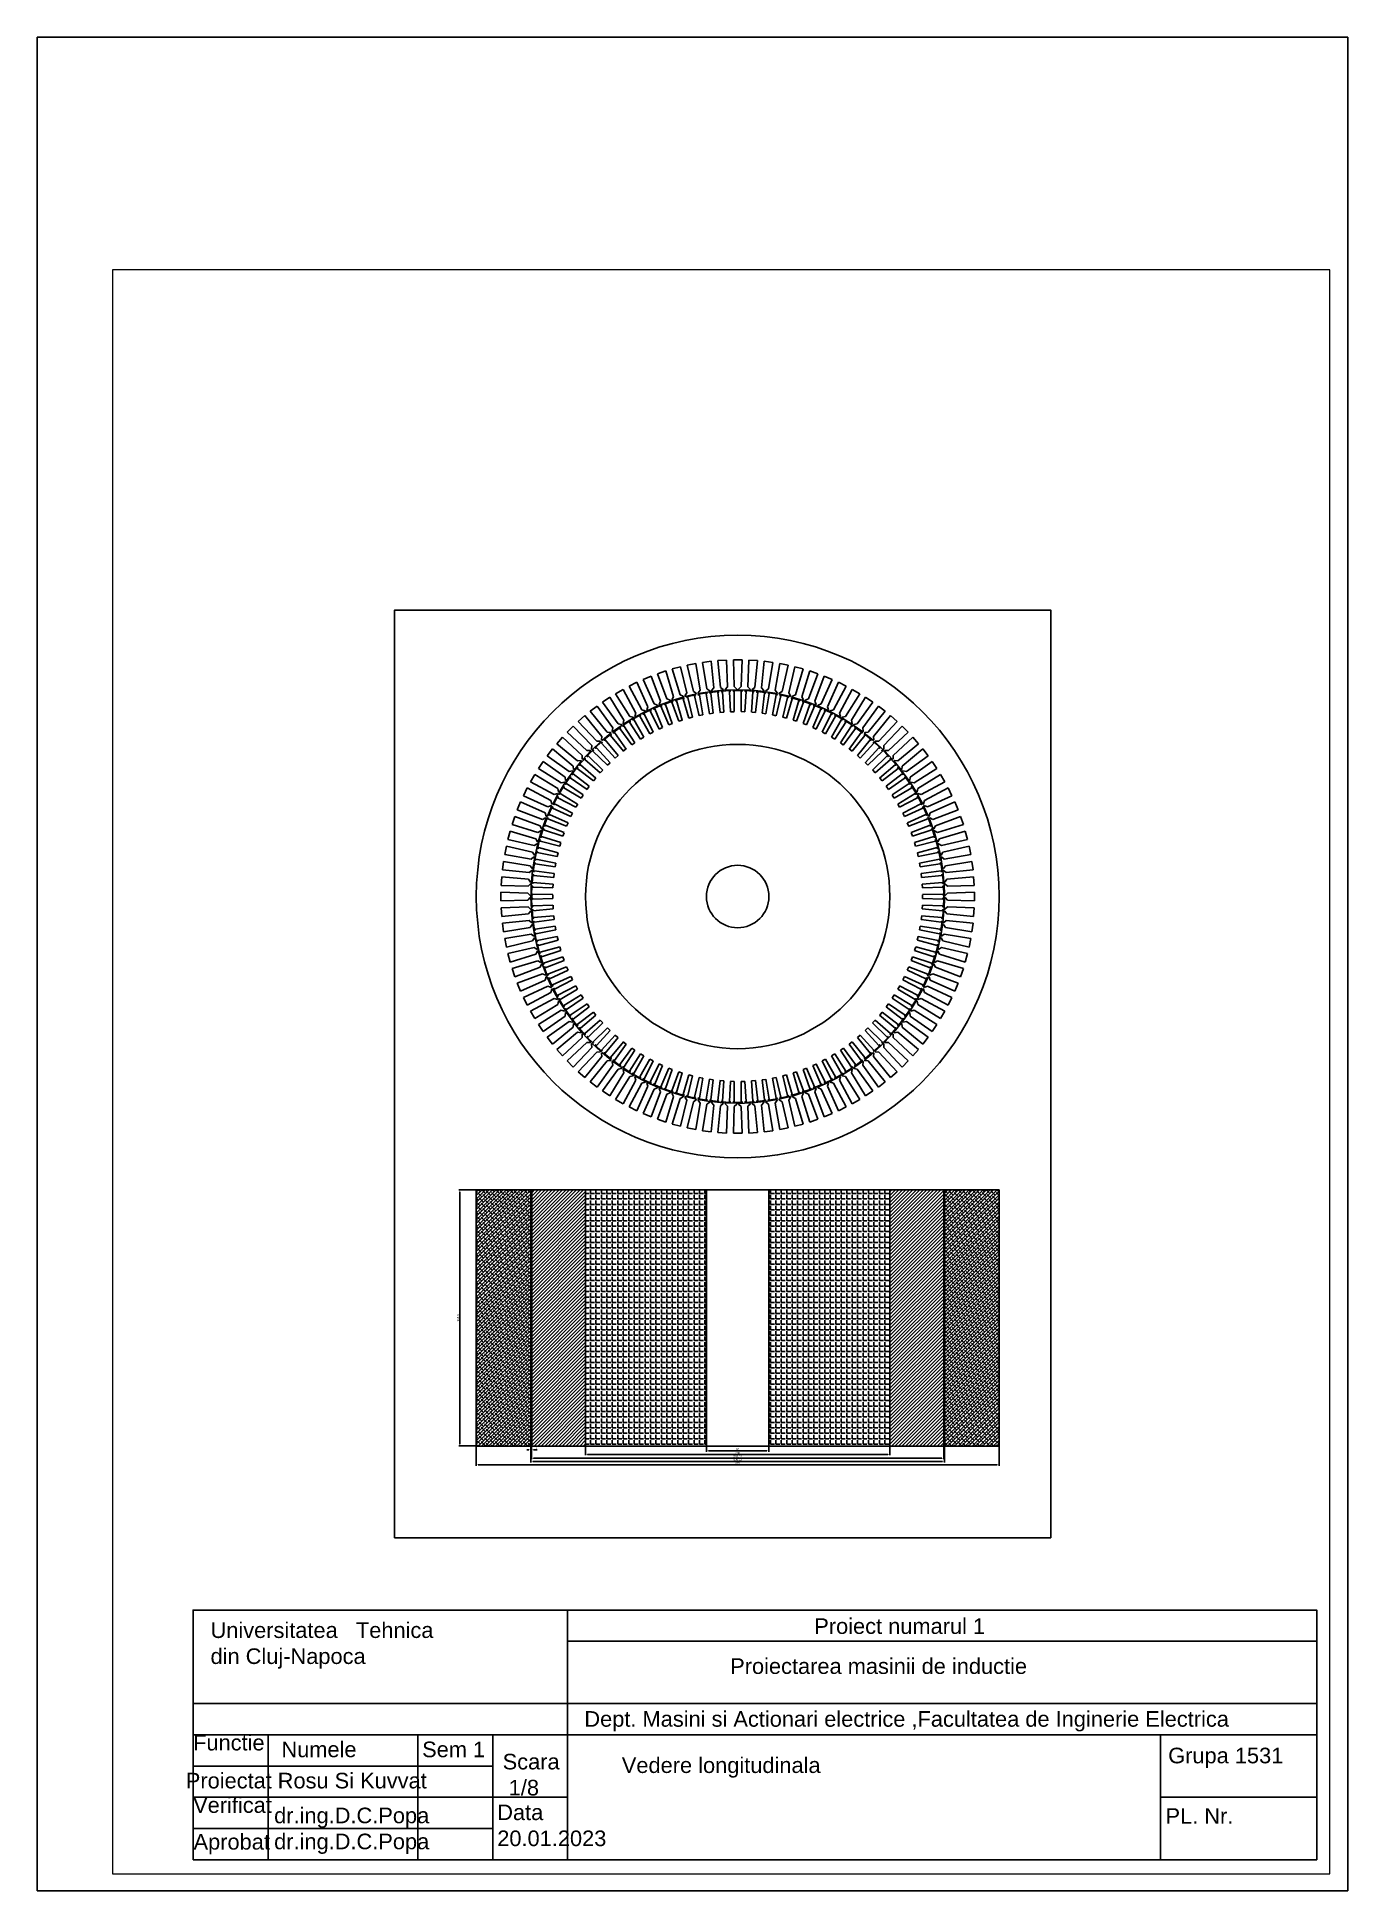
# Paper-space layout 'Layout1' of a CAD drawing. Header units: millimetres. Extents: x -12 to 198, y -3 to 294.
# The model-space entities are those that its viewports show. They can reach past a viewport. Long polylines and large blocks are cut down to what shows.
import ezdxf

# ---------------------------------------------------------------- set-up
doc = ezdxf.new("R2010")
doc.units = ezdxf.units.MM
doc.styles.get("Standard").update_dxf_attribs({"font": 'arial.ttf'})
doc.styles.add('style1', font='arial.ttf')
doc.styles.add('style2', font='arial.ttf')
doc.dimstyles.new('ISO-25', dxfattribs={"dimtxt": 2.5, "dimasz": 2.5, "dimexe": 1.25, "dimexo": 0.625, "dimtad": 1, "dimtxsty": 'Standard', "dimcen": 2.5, "dimadec": 0, "dimazin": 0, "dimtfac": 1, "dimtmove": 0, "dimatfit": 3, "dimfxl": 1, "dimarcsym": 0})
pattern_1 = [(0, (0, 0), (0, 6.985), [5.08, -1.905]), (90, (0, 0), (-6.985, 4e-16), [5.08, -1.905])]

# ---------------------------------------------------------------- blocks, each defined once
blk = doc.blocks.new('*U20')
for p, q in [((-4.45, -15.22), (-5.55, 19.22)), ((-5.55, 19.22), (5.55, 19.22)), ((5.55, 19.22), (4.45, -15.22)), ((-1.19, -18.22), (-4.45, -15.22)), ((-1.19, -19.22), (-1.19, -18.22)), ((4.45, -15.22), (1.19, -18.22)), ((1.19, -18.22), (1.19, -19.22))]:
    blk.add_line(p, q)
blk = doc.blocks.new('*U21')
at = {"color": 0, "linetype": 'ByBlock', "lineweight": -2, "transparency": 16777216}
for p, rotation in [((702.8, 435.8), 14.99999999999997), ((720.9, 440), 11.24999999999997), ((739.2, 443.1), 7.500000000000014), ((757.7, 444.9), 3.749999999999829), ((794.9, 444.9), 356.25), ((813.4, 443.1), 352.5), ((831.8, 440), 348.7499999999999), ((849.9, 435.8), 344.9999999999999), ((650.6, 416.2), 26.24999999999999), ((667.6, 423.9), 22.49999999999999), ((685, 430.4), 18.75), ((867.7, 430.4), 341.2499999999999), ((885.1, 423.9), 337.4999999999999), ((902, 416.2), 333.75), ((603.3, 386.8), 37.50000000000001), ((618.4, 397.6), 33.74999999999999), ((634.2, 407.4), 29.99999999999999), ((918.4, 407.4), 329.9999999999999), ((934.2, 397.6), 326.2499999999999), ((949.3, 386.8), 322.5), ((588.9, 375), 41.24999999999999), ((963.7, 375), 318.75), ((562.6, 348.7), 48.75000000000001), ((575.3, 362.3), 45.00000000000001), ((977.3, 362.3), 314.9999999999999), ((990, 348.7), 311.25), ((540, 319.2), 56.25000000000001), ((550.8, 334.3), 52.49999999999999), ((1001.8, 334.3), 307.4999999999999), ((1012.6, 319.2), 303.75), ((530.2, 303.4), 59.99999999999999), ((1022.5, 303.4), 299.9999999999999), ((521.4, 287), 63.75), ((1031.2, 287), 296.2499999999999), ((507.2, 252.6), 71.25), ((513.7, 270.1), 67.49999999999997), ((1038.9, 270.1), 292.4999999999999), ((1045.5, 252.6), 288.7499999999999), ((501.8, 234.8), 74.99999999999999), ((1050.9, 234.8), 285), ((497.6, 216.7), 78.74999999999999), ((1055.1, 216.7), 281.25), ((494.5, 198.4), 82.50000000000001), ((1058.1, 198.4), 277.4999999999999), ((492.1, 161.3), 90), ((492.7, 179.9), 86.24999999999999), ((1059.9, 179.9), 273.75), ((1060.5, 161.3), 269.9999999999999), ((492.7, 142.7), 93.74999999999996), ((1059.9, 142.7), 266.25), ((494.5, 124.2), 97.5), ((1058.1, 124.2), 262.5), ((497.6, 105.8), 101.25), ((501.8, 87.7), 105), ((1050.9, 87.7), 255), ((1055.1, 105.8), 258.75), ((507.2, 69.9), 108.75), ((1045.5, 69.9), 251.25), ((513.7, 52.5), 112.5), ((521.4, 35.6), 116.25), ((1031.2, 35.6), 243.75), ((1038.9, 52.5), 247.5), ((530.2, 19.2), 120), ((1022.5, 19.2), 240), ((540, 3.4), 123.75), ((550.8, -11.7), 127.5), ((1001.8, -11.7), 232.5), ((1012.6, 3.4), 236.2499999999999), ((562.6, -26.1), 131.25), ((575.3, -39.7), 135), ((977.3, -39.7), 225), ((990, -26.1), 228.75), ((588.9, -52.4), 138.75), ((603.3, -64.2), 142.5), ((949.3, -64.2), 217.5), ((963.7, -52.4), 221.25), ((618.4, -75), 146.25), ((634.2, -84.9), 150), ((918.4, -84.9), 209.9999999999999), ((934.2, -75), 213.75), ((650.6, -93.6), 153.75), ((667.6, -101.3), 157.5), ((685, -107.8), 161.25), ((702.8, -113.2), 165.0000000000001), ((849.9, -113.2), 194.9999999999999), ((867.7, -107.8), 198.75), ((885.1, -101.3), 202.5000000000001), ((902, -93.6), 206.25), ((720.9, -117.5), 168.75), ((739.2, -120.5), 172.5), ((757.7, -122.3), 176.25), ((776.3, -122.9), 180), ((794.9, -122.3), 183.7499999999998), ((813.4, -120.5), 187.4999999999999), ((831.8, -117.5), 191.2499999999999)]:
    blk.add_blockref('*U20', p, dxfattribs=dict(at, rotation=rotation))
blk.add_blockref('*U20', (776.3, 445.5), dxfattribs=at)
blk = doc.blocks.new('*U17')
blk.add_line((-7.5, 0.2), (7.5, -0.2))
blk = doc.blocks.new('*U19')
at = {"color": 0, "linetype": 'ByBlock', "lineweight": -2, "transparency": 16777216}
for p, rotation in [((667, 402.6), 26.25000000000002), ((683, 409.2), 22.50000000000004), ((699.4, 414.8), 18.75000000000004), ((716.2, 419.3), 15.00000000000002), ((733.2, 422.6), 11.25000000000004), ((750.4, 424.9), 7.499999999999964), ((767.6, 426), 3.749999999999927), ((802.3, 424.9), 356.25), ((819.5, 422.6), 352.5000000000001), ((836.5, 419.3), 348.7500000000001), ((853.2, 414.8), 345), ((869.6, 409.2), 341.25), ((885.6, 402.6), 337.4999999999999), ((622, 376.6), 37.50000000000001), ((636.4, 386.2), 33.75000000000003), ((651.4, 394.9), 30.00000000000001), ((901.2, 394.9), 333.7499999999999), ((916.2, 386.2), 330.0000000000001), ((930.6, 376.6), 326.25), ((595.2, 354.6), 45.00000000000003), ((608.3, 366.1), 41.25000000000003), ((944.4, 366.1), 322.5), ((957.4, 354.6), 318.75), ((571.5, 329.3), 52.50000000000001), ((583, 342.4), 48.75000000000002), ((969.7, 342.4), 314.9999999999999), ((981.1, 329.3), 311.25), ((561, 315.6), 56.25000000000001), ((991.6, 315.6), 307.5), ((542.7, 286.2), 63.75), ((551.4, 301.2), 60.00000000000003), ((1001.3, 301.2), 303.75), ((1009.9, 286.2), 299.9999999999999), ((528.4, 254.6), 71.25000000000001), ((535, 270.6), 67.50000000000003), ((1017.6, 270.6), 296.2499999999999), ((1024.2, 254.6), 292.5000000000001), ((522.8, 238.2), 75.00000000000001), ((1029.8, 238.2), 288.75), ((518.3, 221.4), 78.75000000000001), ((1034.3, 221.4), 285), ((512.7, 187.3), 86.25000000000003), ((515, 204.4), 82.50000000000001), ((1037.7, 204.4), 281.25), ((1039.9, 187.3), 277.5000000000001), ((511.6, 170), 90.00000000000001), ((1041.1, 170), 273.75), ((511.6, 152.6), 93.75000000000001), ((512.7, 135.3), 97.50000000000003), ((1039.9, 135.3), 266.25), ((1041.1, 152.6), 270), ((515, 118.1), 101.25), ((1037.7, 118.1), 262.5000000000001), ((518.3, 101.1), 105), ((1034.3, 101.1), 258.7500000000001), ((522.8, 84.4), 108.75), ((528.4, 68), 112.5), ((1024.2, 68), 251.25), ((1029.8, 84.4), 255), ((535, 52), 116.25), ((1017.6, 52), 247.5000000000001), ((542.7, 36.4), 120), ((551.4, 21.4), 123.75), ((1001.3, 21.4), 240), ((1009.9, 36.4), 243.7500000000001), ((561, 7), 127.5), ((991.6, 7), 236.25), ((571.5, -6.8), 131.25), ((583, -19.8), 135), ((969.7, -19.8), 228.75), ((981.1, -6.8), 232.5), ((595.2, -32.1), 138.75), ((608.3, -43.5), 142.5), ((944.4, -43.5), 221.25), ((957.4, -32.1), 225.0000000000001), ((622, -54), 146.25), ((636.4, -63.7), 150), ((651.4, -72.3), 153.7500000000001), ((901.2, -72.3), 210), ((916.2, -63.7), 213.75), ((930.6, -54), 217.5), ((667, -80), 157.5), ((683, -86.6), 161.25), ((699.4, -92.2), 165.0000000000001), ((716.2, -96.7), 168.7500000000001), ((836.5, -96.7), 195), ((853.2, -92.2), 198.75), ((869.6, -86.6), 202.5000000000001), ((885.6, -80), 206.25), ((733.2, -100.1), 172.5000000000001), ((750.4, -102.3), 176.2500000000001), ((767.6, -103.5), 180), ((785, -103.5), 183.75), ((802.3, -102.3), 187.5), ((819.5, -100.1), 191.25)]:
    blk.add_blockref('*U17', p, dxfattribs=dict(at, rotation=rotation))
blk.add_blockref('*U17', (785, 426), dxfattribs=at)
blk = doc.blocks.new('*U22')
blk.add_lwpolyline([(-4.3765, -13.525), (-4.3765, 12.525), (-5.5705, 12.525), (-5.5705, 13.525), (5.5705, 13.525), (5.5705, 12.525), (4.3765, 12.525), (4.3765, -13.525)])
blk = doc.blocks.new('*U23')
at = {"color": 0, "linetype": 'ByBlock', "lineweight": -2, "transparency": 16777216}
for p, rotation in [((692.1, 555.9), 19.63636363636363), ((705.7, 560.3), 16.36363636363635), ((719.6, 564), 13.09090909090905), ((733.6, 566.8), 9.818181818181792), ((747.8, 568.8), 6.545454545454484), ((762, 570.1), 3.272727272727193), ((790.6, 570.1), 356.7272727272729), ((804.9, 568.8), 353.4545454545456), ((819, 566.8), 350.1818181818182), ((833, 564), 346.909090909091), ((846.9, 560.3), 343.6363636363637), ((860.5, 555.9), 340.3636363636364), ((653.1, 538.1), 29.45454545454546), ((665.8, 544.8), 26.18181818181816), ((678.8, 550.7), 22.90909090909089), ((873.8, 550.7), 337.0909090909092), ((886.8, 544.8), 333.8181818181819), ((899.5, 538.1), 330.5454545454546), ((617.8, 513.9), 39.27272727272729), ((629.1, 522.6), 36), ((640.9, 530.7), 32.72727272727273), ((911.7, 530.7), 327.2727272727273), ((923.5, 522.6), 324.0000000000001), ((934.9, 513.9), 320.7272727272728), ((596.7, 494.6), 45.81818181818183), ((607, 504.5), 42.54545454545456), ((945.7, 504.5), 317.4545454545455), ((955.9, 494.6), 314.1818181818182), ((578, 473), 52.36363636363639), ((587, 484), 49.09090909090912), ((965.6, 484), 310.909090909091), ((974.7, 473), 307.6363636363637), ((561.8, 449.3), 58.90909090909093), ((569.6, 461.4), 55.63636363636365), ((983.1, 461.4), 304.3636363636364), ((990.8, 449.3), 301.0909090909092), ((548.5, 424.1), 65.45454545454547), ((554.8, 436.9), 62.18181818181819), ((997.8, 436.9), 297.8181818181819), ((1004.2, 424.1), 294.5454545454546), ((538.1, 397.4), 72), ((542.9, 410.9), 68.72727272727273), ((1009.7, 410.9), 291.2727272727273), ((1014.5, 397.4), 288.0000000000001), ((534.1, 383.7), 75.2727272727273), ((1018.6, 383.7), 284.7272727272727), ((528.4, 355.6), 81.81818181818183), ((530.8, 369.7), 78.54545454545456), ((1021.8, 369.7), 281.4545454545454), ((1024.2, 355.6), 278.1818181818182), ((525.9, 327.2), 88.36363636363637), ((526.8, 341.4), 85.09090909090912), ((1025.9, 341.4), 274.9090909090909), ((1026.7, 327.2), 271.6363636363637), ((525.9, 312.8), 91.63636363636365), ((1026.7, 312.8), 268.3636363636364), ((526.8, 298.6), 94.90909090909093), ((528.4, 284.4), 98.1818181818182), ((1024.2, 284.4), 261.8181818181819), ((1025.9, 298.6), 265.0909090909091), ((530.8, 270.3), 101.4545454545455), ((534.1, 256.3), 104.7272727272728), ((1018.6, 256.3), 255.2727272727273), ((1021.8, 270.3), 258.5454545454546), ((538.1, 242.6), 108), ((542.9, 229.1), 111.2727272727273), ((1009.7, 229.1), 248.7272727272727), ((1014.5, 242.6), 252.0000000000001), ((548.5, 215.9), 114.5454545454546), ((554.8, 203.1), 117.8181818181819), ((997.8, 203.1), 242.1818181818182), ((1004.2, 215.9), 245.4545454545455), ((561.8, 190.7), 121.0909090909091), ((569.6, 178.6), 124.3636363636364), ((983.1, 178.6), 235.6363636363637), ((990.8, 190.7), 238.9090909090909), ((578, 167), 127.6363636363637), ((587, 156), 130.9090909090909), ((965.6, 156), 229.0909090909092), ((974.7, 167), 232.3636363636364), ((596.7, 145.4), 134.1818181818182), ((607, 135.5), 137.4545454545455), ((945.7, 135.5), 222.5454545454545), ((955.9, 145.4), 225.8181818181818), ((617.8, 126.1), 140.7272727272727), ((629.1, 117.4), 144), ((640.9, 109.3), 147.2727272727273), ((911.7, 109.3), 212.7272727272728), ((923.5, 117.4), 216), ((934.9, 126.1), 219.2727272727273), ((653.1, 101.9), 150.5454545454546), ((665.8, 95.2), 153.8181818181819), ((678.8, 89.3), 157.0909090909092), ((692.1, 84.1), 160.3636363636364), ((860.5, 84.1), 199.6363636363637), ((873.8, 89.3), 202.9090909090909), ((886.8, 95.2), 206.1818181818182), ((899.5, 101.9), 209.4545454545455), ((705.7, 79.7), 163.6363636363637), ((719.6, 76), 166.9090909090909), ((733.6, 73.2), 170.1818181818182), ((747.8, 71.2), 173.4545454545456), ((762, 69.9), 176.7272727272728), ((776.3, 69.5), 180), ((790.6, 69.9), 183.2727272727271), ((804.9, 71.2), 186.5454545454546), ((819, 73.2), 189.8181818181818), ((833, 76), 193.0909090909091), ((846.9, 79.7), 196.3636363636363)]:
    blk.add_blockref('*U22', p, dxfattribs=dict(at, rotation=rotation))
blk.add_blockref('*U22', (776.3, 570.5), dxfattribs=at)
blk = doc.blocks.new('*U24')
blk.add_line((-2.4, 0.1), (2.4, -0.1))
blk = doc.blocks.new('*U25')
at = {"color": 0, "linetype": 'ByBlock', "lineweight": -2, "transparency": 16777216}
for p, rotation in [((716.1, 549.2), 16.36363636363637), ((729.3, 552.3), 13.0909090909091), ((742.6, 554.6), 9.818181818181829), ((756, 556.1), 6.545454545454541), ((769.5, 556.9), 3.272727272727193), ((796.6, 556.1), 356.7272727272729), ((810, 554.6), 353.4545454545455), ((823.4, 552.3), 350.1818181818182), ((836.6, 549.2), 346.9090909090909), ((653.9, 522.9), 32.72727272727275), ((665.7, 529.6), 29.45454545454544), ((677.9, 535.6), 26.18181818181819), ((690.3, 540.8), 22.90909090909091), ((703.1, 545.4), 19.63636363636365), ((849.5, 545.4), 343.6363636363637), ((862.3, 540.8), 340.3636363636364), ((874.8, 535.6), 337.0909090909092), ((886.9, 529.6), 333.8181818181819), ((898.7, 522.9), 330.5454545454546), ((621.1, 499.1), 42.54545454545454), ((631.6, 507.7), 39.2727272727273), ((642.6, 515.6), 36), ((910.1, 515.6), 327.2727272727273), ((921, 507.7), 324.0000000000001), ((931.5, 499.1), 320.7272727272727), ((601.7, 480.2), 49.09090909090909), ((611.2, 489.9), 45.81818181818183), ((941.5, 489.9), 317.4545454545455), ((950.9, 480.2), 314.1818181818183), ((584.6, 459.3), 55.63636363636364), ((592.9, 470), 52.36363636363637), ((959.8, 470), 310.909090909091), ((968, 459.3), 307.6363636363637), ((570, 436.5), 62.1818181818182), ((577, 448.1), 58.90909090909091), ((975.7, 448.1), 304.3636363636364), ((982.7, 436.5), 301.0909090909092), ((558, 412.2), 68.72727272727273), ((563.7, 424.6), 65.45454545454544), ((989, 424.6), 297.8181818181819), ((994.6, 412.2), 294.5454545454546), ((548.9, 386.8), 75.2727272727273), ((553.1, 399.6), 72.00000000000003), ((999.5, 399.6), 291.2727272727274), ((1003.7, 386.8), 288.0000000000001), ((542.8, 360.4), 81.81818181818183), ((545.5, 373.7), 78.54545454545456), ((1007.1, 373.7), 284.7272727272728), ((1009.8, 360.4), 281.4545454545456), ((539.7, 333.5), 88.36363636363637), ((540.9, 347), 85.09090909090908), ((1011.8, 347), 278.1818181818182), ((1012.9, 333.5), 274.9090909090909), ((539.3, 320), 91.63636363636367), ((1013.3, 320), 271.6363636363636), ((539.7, 306.5), 94.90909090909092), ((540.9, 293), 98.1818181818182), ((1011.8, 293), 265.0909090909091), ((1012.9, 306.5), 268.3636363636365), ((542.8, 279.6), 101.4545454545455), ((545.5, 266.3), 104.7272727272727), ((1007.1, 266.3), 258.5454545454545), ((1009.8, 279.6), 261.8181818181818), ((548.9, 253.2), 108), ((553.1, 240.4), 111.2727272727273), ((999.5, 240.4), 251.9999999999999), ((1003.7, 253.2), 255.2727272727272), ((558, 227.8), 114.5454545454546), ((563.7, 215.4), 117.8181818181818), ((989, 215.4), 245.4545454545455), ((994.6, 227.8), 248.7272727272727), ((570, 203.5), 121.0909090909091), ((577, 191.9), 124.3636363636364), ((975.7, 191.9), 238.9090909090909), ((982.7, 203.5), 242.1818181818182), ((584.6, 180.7), 127.6363636363637), ((592.9, 170), 130.9090909090909), ((959.8, 170), 232.3636363636364), ((968, 180.7), 235.6363636363636), ((601.7, 159.8), 134.1818181818182), ((611.2, 150.1), 137.4545454545455), ((931.5, 140.9), 222.5454545454545), ((941.5, 150.1), 225.8181818181818), ((950.9, 159.8), 229.0909090909092), ((621.1, 140.9), 140.7272727272728), ((631.6, 132.3), 144.0000000000001), ((642.6, 124.4), 147.2727272727273), ((910.1, 124.4), 216), ((921, 132.3), 219.2727272727273), ((653.9, 117.1), 150.5454545454546), ((665.7, 110.4), 153.8181818181818), ((677.9, 104.4), 157.0909090909092), ((690.3, 99.2), 160.3636363636364), ((703.1, 94.6), 163.6363636363637), ((849.5, 94.6), 199.6363636363636), ((862.3, 99.2), 202.9090909090909), ((874.8, 104.4), 206.1818181818182), ((886.9, 110.4), 209.4545454545455), ((898.7, 117.1), 212.7272727272728), ((716.1, 90.8), 166.9090909090909), ((729.3, 87.7), 170.1818181818182), ((742.6, 85.4), 173.4545454545455), ((756, 83.9), 176.7272727272728), ((769.5, 83.1), 180), ((783.1, 83.1), 183.2727272727271), ((796.6, 83.9), 186.5454545454546), ((810, 85.4), 189.8181818181818), ((823.4, 87.7), 193.0909090909091), ((836.6, 90.8), 196.3636363636363)]:
    blk.add_blockref('*U24', p, dxfattribs=dict(at, rotation=rotation))
blk.add_blockref('*U24', (783.1, 556.9), dxfattribs=at)
blk = doc.blocks.new('*D32')
at = {"color": 0, "lineweight": -2, "transparency": 16777216}
for p, q in [((172.5, 111.4), (170, 111.4)), ((175, 116.1), (175, 110.2)), ((175, 111.4), (176, 111.4)), ((176, 116.1), (176, 110.2)), ((178.5, 111.4), (183.2, 111.4))]:
    blk.add_line(p, q, dxfattribs=at)
at = {"color": 0, "transparency": 16777216}
for points in [[(172.5, 111.9), (172.5, 111), (175, 111.4)], [(178.5, 111.9), (178.5, 111), (176, 111.4)]]:
    blk.add_solid(points, dxfattribs=at)
at = {"layer": 'Defpoints', "color": 0, "transparency": 16777216}
for p in [(175, 116.7, 3), (176, 116.7), (176, 111.4)]:
    blk.add_point(p, dxfattribs=at)
at = {"color": 0, "transparency": 16777216, "insert": (182.1, 113.3), "char_height": 2.5, "attachment_point": 5}
blk.add_mtext('1', dxfattribs=at)
blk = doc.blocks.new('*D34')
at = {"color": 0, "lineweight": -2, "transparency": 16777216}
for p, q in [((104.5, 444.7), (82.7, 444.7)), ((84, 442.2), (84, 118.9)), ((104.4, 116.4), (82.7, 116.4))]:
    blk.add_line(p, q, dxfattribs=at)
at = {"color": 0, "transparency": 16777216}
for points in [[(83.6, 442.2), (84.4, 442.2), (84, 444.7)], [(83.6, 118.9), (84.4, 118.9), (84, 116.4)]]:
    blk.add_solid(points, dxfattribs=at)
at = {"layer": 'Defpoints', "color": 0, "transparency": 16777216}
for p in [(105.1, 444.7), (84, 116.4), (105, 116.4)]:
    blk.add_point(p, dxfattribs=at)
at = {"color": 0, "transparency": 16777216, "insert": (81.9, 280.5), "char_height": 2.5, "attachment_point": 5, "rotation": 90}
blk.add_mtext('328,3', dxfattribs=at)
blk = doc.blocks.new('*D38')
at = {"color": 0, "lineweight": -2, "transparency": 16777216}
for p, q in [((400.1, 116.1), (400.1, 108.9)), ((402.6, 110.2), (477.6, 110.2)), ((480.1, 116), (480.1, 108.9))]:
    blk.add_line(p, q, dxfattribs=at)
at = {"color": 0, "transparency": 16777216}
for points in [[(402.6, 110.6), (402.6, 109.8), (400.1, 110.2)], [(477.6, 110.6), (477.6, 109.8), (480.1, 110.2)]]:
    blk.add_solid(points, dxfattribs=at)
at = {"layer": 'Defpoints', "color": 0, "transparency": 16777216}
for p in [(400.1, 116.7), (480.1, 116.7), (480.1, 110.2)]:
    blk.add_point(p, dxfattribs=at)
at = {"color": 0, "transparency": 16777216, "insert": (440.1, 112.1), "char_height": 2.5, "attachment_point": 5}
blk.add_mtext('80', dxfattribs=at)
blk = doc.blocks.new('*D39')
at = {"color": 0, "lineweight": -2, "transparency": 16777216}
for p, q in [((245.1, 115.7), (245.1, 104.5)), ((247.6, 105.7), (632.6, 105.7)), ((635.1, 116.1), (635.1, 104.5))]:
    blk.add_line(p, q, dxfattribs=at)
at = {"color": 0, "transparency": 16777216}
for points in [[(247.6, 106.1), (247.6, 105.3), (245.1, 105.7)], [(632.6, 106.1), (632.6, 105.3), (635.1, 105.7)]]:
    blk.add_solid(points, dxfattribs=at)
at = {"layer": 'Defpoints', "color": 0, "transparency": 16777216}
for p in [(245.1, 116.4), (635.1, 116.7), (635.1, 105.7)]:
    blk.add_point(p, dxfattribs=at)
at = {"color": 0, "transparency": 16777216, "insert": (440.1, 107.6), "char_height": 2.5, "attachment_point": 5}
blk.add_mtext('390', dxfattribs=at)
blk = doc.blocks.new('*D40')
at = {"color": 0, "lineweight": -2, "transparency": 16777216}
for p, q in [((176, 115.7), (176, 99.4)), ((178.5, 100.7), (701.7, 100.7)), ((704.2, 115.7), (704.2, 99.4))]:
    blk.add_line(p, q, dxfattribs=at)
at = {"color": 0, "transparency": 16777216}
for points in [[(178.5, 101.1), (178.5, 100.2), (176, 100.7)], [(701.7, 101.1), (701.7, 100.2), (704.2, 100.7)]]:
    blk.add_solid(points, dxfattribs=at)
at = {"layer": 'Defpoints', "color": 0, "transparency": 16777216}
for p in [(176, 116.4), (704.2, 116.3), (704.2, 100.7)]:
    blk.add_point(p, dxfattribs=at)
at = {"color": 0, "transparency": 16777216, "insert": (440.1, 102.8), "char_height": 2.5, "attachment_point": 5}
blk.add_mtext('528,12', dxfattribs=at)
blk = doc.blocks.new('*D41')
at = {"color": 0, "lineweight": -2, "transparency": 16777216}
for p, q in [((175, 115.7), (175, 95.2)), ((177.5, 96.5), (702.7, 96.5)), ((705.2, 115.7), (705.2, 95.2))]:
    blk.add_line(p, q, dxfattribs=at)
at = {"color": 0, "transparency": 16777216}
for points in [[(177.5, 96.9), (177.5, 96.1), (175, 96.5)], [(702.7, 96.9), (702.7, 96.1), (705.2, 96.5)]]:
    blk.add_solid(points, dxfattribs=at)
at = {"layer": 'Defpoints', "color": 0, "transparency": 16777216}
for p in [(175, 116.4), (705.2, 116.3), (705.2, 96.5)]:
    blk.add_point(p, dxfattribs=at)
at = {"color": 0, "transparency": 16777216, "insert": (440.1, 98.6), "char_height": 2.5, "attachment_point": 5}
blk.add_mtext('530,12', dxfattribs=at)
blk = doc.blocks.new('*D42')
at = {"color": 0, "lineweight": -2, "transparency": 16777216}
for p, q in [((105.1, 115.8), (105.1, 91)), ((775.1, 115.7), (775.1, 91)), ((107.6, 92.2), (772.6, 92.2))]:
    blk.add_line(p, q, dxfattribs=at)
at = {"color": 0, "transparency": 16777216}
for points in [[(107.6, 92.6), (107.6, 91.8), (105.1, 92.2)], [(772.6, 92.6), (772.6, 91.8), (775.1, 92.2)]]:
    blk.add_solid(points, dxfattribs=at)
at = {"layer": 'Defpoints', "color": 0, "transparency": 16777216}
for p in [(105.1, 116.4), (775.1, 116.3), (775.1, 92.2)]:
    blk.add_point(p, dxfattribs=at)
at = {"color": 0, "transparency": 16777216, "insert": (440.1, 94.1), "char_height": 2.5, "attachment_point": 5}
blk.add_mtext('670', dxfattribs=at)

msp = doc.modelspace()

# ---------------------------------------------------------------- hatches: boundary and pattern name
h = msp.add_hatch()
h.set_pattern_fill('ANSI38', color=256)
h.paths.add_polyline_path([(176.038, 444.68), (175.038, 444.68), (105.096, 444.68), (105.096, 116.38), (176.037, 116.37), (176.038, 116.68)])
h = msp.add_hatch()
h.set_pattern_fill('ANSI31', color=256)
h.paths.add_polyline_path([(245.096, 444.68), (176.038, 444.68), (176.038, 116.37), (245.096, 116.359), (245.096, 116.68)])
h = msp.add_hatch()
h.set_pattern_fill('ANGLE', color=256)
h.set_pattern_definition(pattern_1)
h.paths.add_polyline_path([(400.096, 444.68), (245.096, 444.68), (245.096, 116.359), (400.096, 116.336), (400.096, 116.68)])
h = msp.add_hatch()
h.set_pattern_fill('ANGLE', color=256)
h.set_pattern_definition(pattern_1)
h.paths.add_polyline_path([(635.096, 444.68), (480.096, 444.68), (480.096, 116.324), (635.096, 116.301), (635.096, 116.68)])
h = msp.add_hatch()
h.set_pattern_fill('ANSI31', color=256)
h.paths.add_polyline_path([(704.155, 444.68), (635.096, 444.68), (635.096, 116.301), (704.155, 116.291), (704.155, 116.68)])
h = msp.add_hatch()
h.set_pattern_fill('ANSI38', color=256)
h.paths.add_polyline_path([(775.096, 444.68), (705.155, 444.68), (704.155, 444.68), (704.155, 116.291), (775.096, 116.28)])

# ---------------------------------------------------------------- linework, layer by layer
for p, q in [((175.038, 444.68), (105.096, 444.68)), ((105.096, 444.68), (105.096, 116.38)), ((176.038, 444.68), (175.038, 444.68)), ((175.038, 444.68), (400.096, 444.68)), ((175.038, 444.68), (175.038, 116.68, 3)), ((176.038, 444.68), (176.038, 116.68)), ((245.096, 444.68), (245.096, 116.68)), ((400.096, 444.68), (480.096, 444.68)), ((400.096, 444.68), (400.096, 116.68)), ((480.096, 444.68), (635.096, 444.68)), ((480.096, 444.68), (480.096, 116.68)), ((635.096, 444.68), (704.155, 444.68)), ((635.096, 444.68), (635.096, 116.68)), ((704.155, 444.68), (704.155, 445.68)), ((704.155, 444.68), (705.155, 444.68)), ((704.155, 444.68), (704.155, 116.68)), ((705.155, 444.68), (775.096, 444.68)), ((705.155, 444.68), (705.155, 116.68, 3)), ((775.096, 444.68), (775.096, 116.28)), ((775.096, 116.28), (105.096, 116.38)), ((175.038, 116.68, 3), (175.037, 116.37)), ((176.038, 116.68), (176.037, 116.37)), ((245.096, 116.68), (245.096, 116.359)), ((400.096, 116.68), (400.096, 116.336)), ((480.096, 116.68), (480.096, 116.324)), ((635.096, 116.68), (635.096, 116.301)), ((704.155, 116.68), (704.155, 116.291)), ((705.155, 116.68, 3), (705.155, 116.291))]:
    msp.add_line(p, q)
msp.add_lwpolyline([(0.327, -1.248), (841.327, -1.248), (841.327, 1187.752), (0.327, 1187.752)], close=True)
for radius in [335, 195, 40]:
    msp.add_circle((440.096, 820.608), radius)
for radius, start, end in [(265.003, 179.742711, 180.257289), (264.059, 179.57242, 180.42758), (264.059, 359.57242, 0.42758)]:
    msp.add_arc((440.096, 820.608), radius, start, end)

# ---------------------------------------------------------------- block references
for name, p in [('*U21', (-336.22, 659.32)), ('*U19', (-336.22, 659.32)), ('*U23', (-336.22, 500.608)), ('*U25', (-336.22, 500.608))]:
    msp.add_blockref(name, p)

# ---------------------------------------------------------------- dimensions: what is measured, and where the dimension line sits
dim = msp.add_linear_dim(base=(83.988, 116.38), p1=(105.096, 444.68), p2=(105.047, 116.38), angle=90, dimstyle='ISO-25')
dim.commit()
dim.dimension.update_dxf_attribs({"geometry": '*D34', "text_midpoint": (81.861, 280.53)})
for base, p1, p2, picture, middle in [((775.096, 92.207), (105.096, 116.38), (775.096, 116.28), '*D42', (440.096, 94.108)), ((176.038, 111.437), (175.038, 116.68, 3), (176.038, 116.68), '*D32', (182.123, 113.317)), ((705.155, 96.476), (175.037, 116.37), (705.155, 116.291), '*D41', (440.096, 98.604)), ((704.155, 100.659), (176.037, 116.37), (704.155, 116.291), '*D40', (440.096, 102.786)), ((635.096, 105.716), (245.096, 116.359), (635.096, 116.68), '*D39', (440.096, 107.619)), ((480.096, 110.167), (400.096, 116.68), (480.096, 116.668), '*D38', (440.096, 112.068))]:
    dim = msp.add_linear_dim(base=base, p1=p1, p2=p2, dimstyle='ISO-25')
    dim.commit()
    dim.dimension.update_dxf_attribs({"geometry": picture, "text_midpoint": middle})

psp = doc.layouts.get("Layout1")

# ---------------------------------------------------------------- linework, layer by layer
for p, q in [((-12.1, -2.71), (-12.1, 294.29)), ((-12.1, 294.29), (197.9, 294.29)), ((197.9, 294.29), (197.9, -2.71)), ((72.9, 27.29), (72.9, 42.29)), ((72.9, 37.29), (192.9, 37.29)), ((12.9, 27.29), (24.9, 27.29)), ((24.9, 27.29), (48.9, 27.29)), ((48.9, 27.29), (60.9, 27.29)), ((60.9, 27.29), (72.9, 27.29)), ((72.9, 27.29), (72.9, 22.29)), ((72.9, 27.29), (192.9, 27.29)), ((12.9, 22.29), (24.9, 22.29)), ((24.9, 22.29), (48.9, 22.29)), ((24.9, 22.29), (24.9, 2.29)), ((48.9, 22.29), (60.9, 22.29)), ((48.9, 22.29), (48.9, 2.29)), ((60.9, 22.29), (72.9, 22.29)), ((60.9, 22.29), (60.9, 7.29)), ((72.9, 22.29), (72.9, 12.29)), ((72.9, 22.29), (192.9, 22.29)), ((167.9, 22.29), (167.9, 2.29)), ((12.9, 17.29), (60.9, 17.29)), ((167.9, 12.29), (192.9, 12.29)), ((12.9, 7.29), (24.9, 7.29)), ((24.9, 7.29), (48.9, 7.29)), ((48.9, 7.29), (60.9, 7.29)), ((60.9, 7.29), (60.9, 2.29)), ((197.9, -2.71), (-12.1, -2.71))]:
    psp.add_line(p, q)
for points in [[(12.9, 2.29), (12.9, 7.29), (12.9, 12.29), (12.9, 17.29), (12.9, 22.29), (12.9, 27.29), (12.9, 37.29), (12.9, 42.29), (24.9, 42.29), (48.9, 42.29), (60.9, 42.29), (72.9, 42.29), (167.9, 42.29), (192.9, 42.29), (192.9, 37.29), (192.9, 27.29), (192.9, 22.29), (192.9, 17.29), (192.9, 12.29), (192.9, 7.29), (192.9, 2.29), (12.9, 2.29)], [(12.9, 12.29), (24.9, 12.29), (48.9, 12.29), (60.9, 12.29), (72.9, 12.29), (72.9, 2.29)]]:
    psp.add_lwpolyline(points)

# ---------------------------------------------------------------- texts
at = {"style": 'style2'}
psp.add_text('Vedere longitudinala', height=2.5, dxfattribs=at).set_placement((81.58, 16.18))
at = {"char_height": 2.5, "attachment_point": 1}
for s, width, insert in [('Universitatea   Tehnica  \\Pdin Cluj-Napoca', 40.5324, (15.69, 40.31)), ('   Proiect numarul 1 ', 62.4624, (109.5, 40.96)), ('Proiectarea masinii de inductie ', 92.3542, (98.94, 34.55)), ('Dept. Masini si Actionari electrice ,Facultatea de Inginerie Electrica ', 114.363, (75.58, 26.09)), ('Scara \\P 1/8', 12, (62.49, 19.25)), ('Grupa 1531', 20.802, (169.11, 20.23)), ('PL. Nr.', 22.3477, (168.68, 10.54)), ('Aprobat', 12, (12.97, 6.41))]:
    psp.add_mtext_dynamic_manual_height_columns(s, width=width, gutter_width=12.5, heights=[0], dxfattribs=dict(at, insert=insert))
at = {"char_height": 2.5, "attachment_point": 1, "style": 'style1'}
for s, width, insert in [('Functie', 12, (12.9, 22.29)), ('Numele', 24, (27.05, 21.21)), ('Sem 1', 9.6997, (49.59, 21.21)), ('Proiectat', 12, (11.73, 16.21)), ('Verificat', 12, (12.9, 12.29))]:
    psp.add_mtext_dynamic_manual_height_columns(s, width=width, gutter_width=12.5, heights=[0], dxfattribs=dict(at, insert=insert))
at = {"char_height": 2.5, "attachment_point": 1, "style": 'style2'}
for s, insert, width in [(' Rosu Si Kuvvat', (25.48, 16.21), 25.1807), ('dr.ing.D.C.Popa\\Pdr.ing.D.C.Popa', (25.88, 10.63), 22.571), ('Data \\P20.01.2023', (61.62, 11.13), 10.2082)]:
    psp.add_mtext(s, dxfattribs=dict(at, insert=insert, width=width))

# ---------------------------------------------------------------- viewports
at = {"layer": '0'}
psp.add_viewport(center=(97.5, 128.5), size=(195, 256.997), view_center_point=(418.94, 595.866), view_height=2055.9794, dxfattribs=at)

doc.saveas('drawing.dxf')
